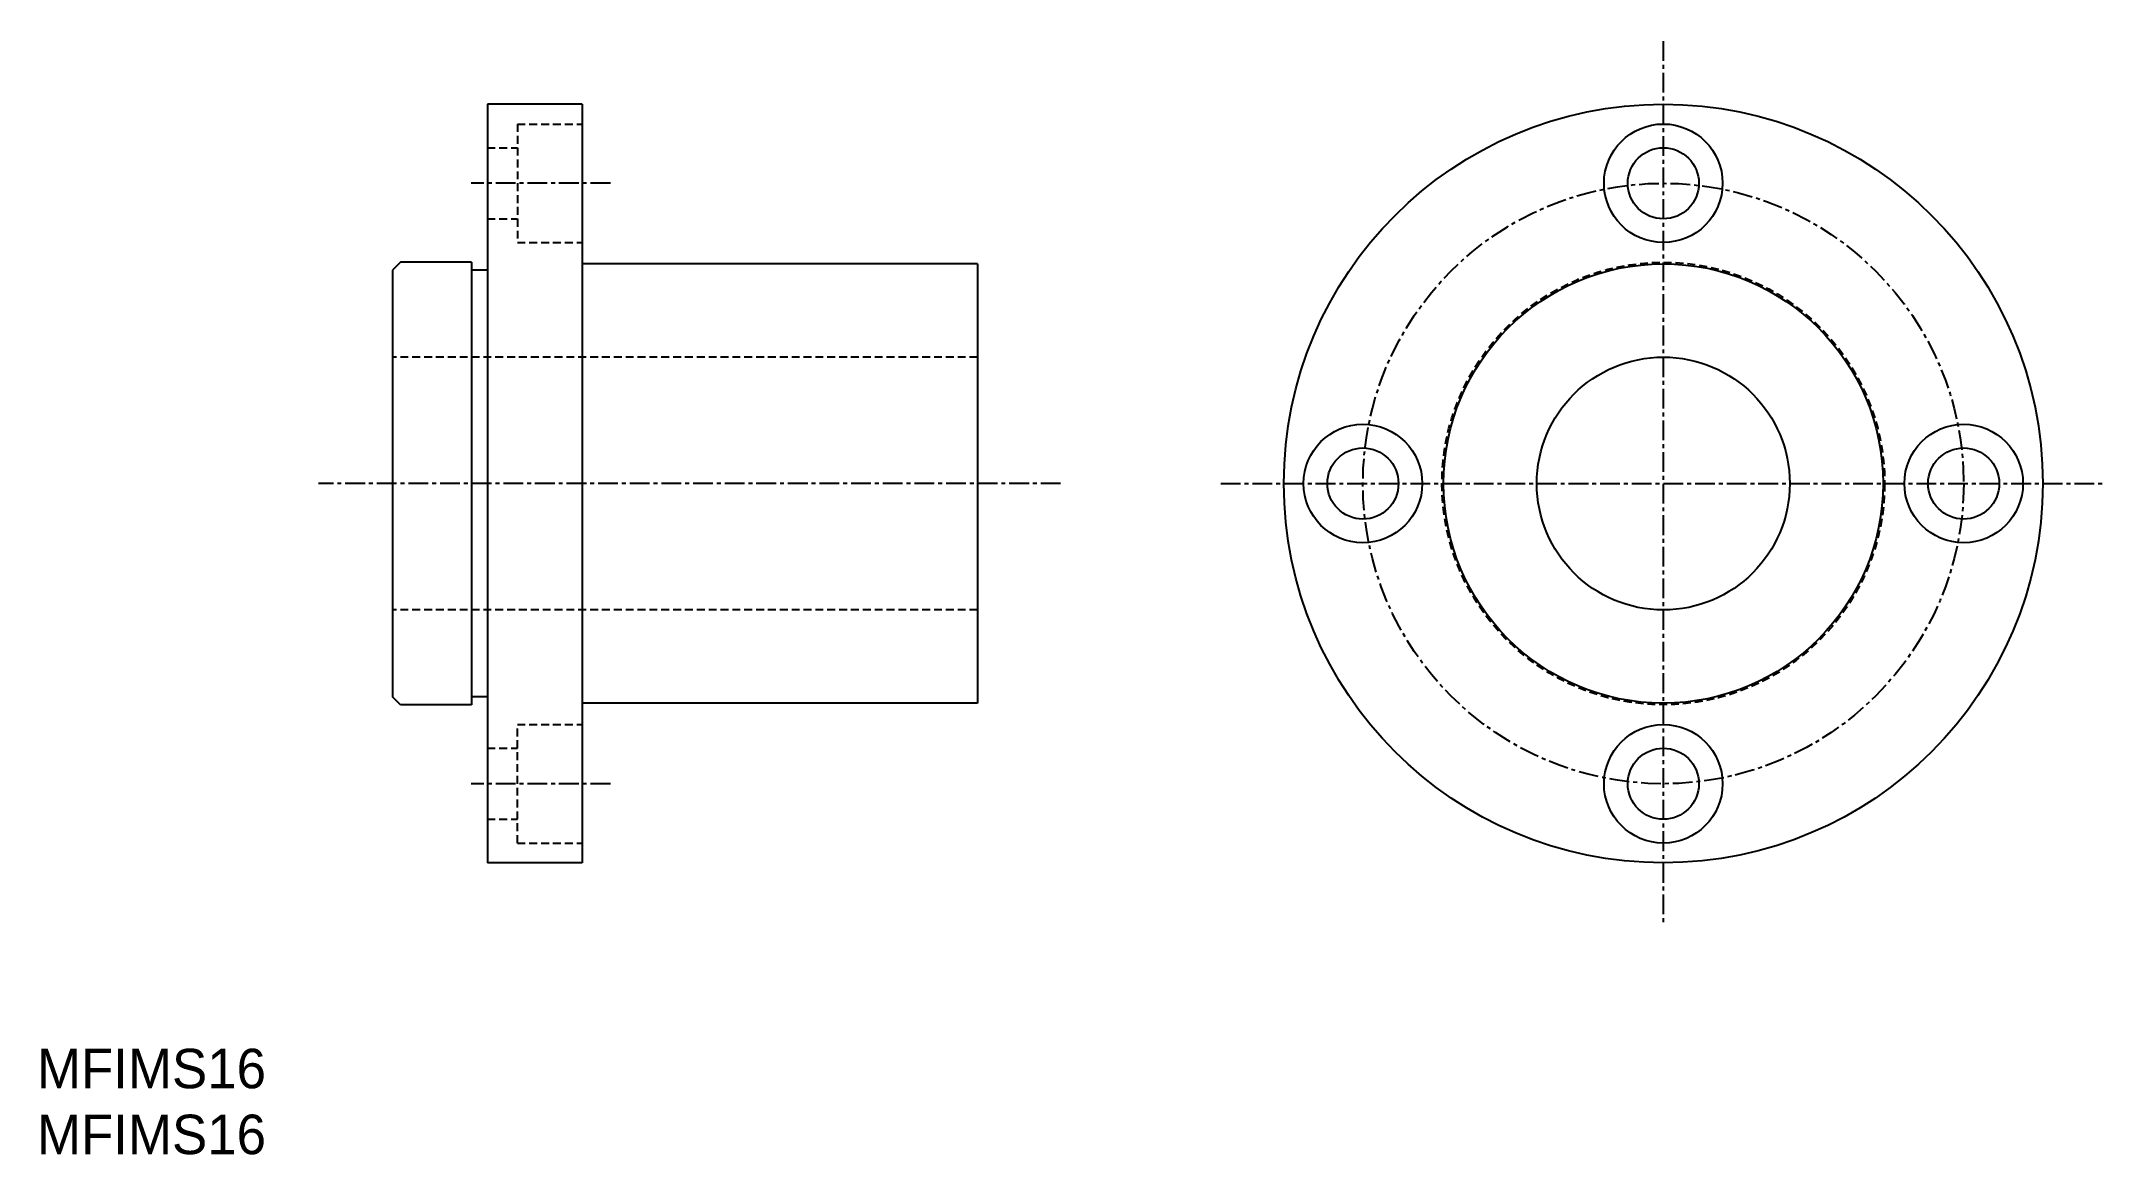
# Model space of a CAD drawing. Extents: x 10 to 141, y 10 to 80.
import ezdxf

# ---------------------------------------------------------------- set-up
doc = ezdxf.new("R2010")
doc.units = 0
doc.linetypes.add('CENTER', pattern=[2, 1.25, -0.25, 0.25, -0.25])
doc.linetypes.add('DASHED', pattern=[0.75, 0.5, -0.25])
doc.layers.get('0').update_dxf_attribs({"linetype": 'CONTINUOUS'})
doc.layers.add('CENTER', color=1, linetype='CENTER')

msp = doc.modelspace()

# ---------------------------------------------------------------- linework, layer by layer
at = {"color": 7, "linetype": 'CONTINUOUS'}
for p, q in [((38.49, 76.44), (38.49, 28.44)), ((44.49, 76.44), (38.49, 76.44)), ((44.49, 76.44), (44.49, 28.44)), ((32.99, 66.44), (32.49, 65.94)), ((32.49, 65.94), (32.49, 38.94)), ((37.49, 66.44), (32.99, 66.44)), ((37.49, 66.44), (37.49, 38.44)), ((38.49, 65.94), (37.49, 65.94)), ((69.49, 66.34), (44.49, 66.34)), ((69.49, 66.34), (69.49, 38.54)), ((32.99, 38.44), (32.49, 38.94)), ((37.49, 38.44), (32.99, 38.44)), ((38.49, 38.94), (37.49, 38.94)), ((69.49, 38.54), (44.49, 38.54)), ((44.49, 28.44), (38.49, 28.44))]:
    msp.add_line(p, q, dxfattribs=at)
at = {"color": 3, "linetype": 'DASHED'}
for p, q in [((40.39, 75.19), (40.39, 67.69)), ((40.39, 75.19), (44.49, 75.19)), ((38.49, 73.69), (40.39, 73.69)), ((38.49, 69.19), (40.39, 69.19)), ((40.39, 67.69), (44.49, 67.69)), ((69.49, 60.44), (32.49, 60.44)), ((69.49, 44.44), (32.49, 44.44)), ((40.39, 29.69), (40.39, 37.19)), ((40.39, 37.19), (44.49, 37.19)), ((38.49, 35.69), (40.39, 35.69)), ((38.49, 31.19), (40.39, 31.19)), ((40.39, 29.69), (44.49, 29.69))]:
    msp.add_line(p, q, dxfattribs=at)
at = {"color": 7, "linetype": 'CONTINUOUS'}
for centre, radius in [((112.87, 52.44), 24), ((112.87, 71.44), 3.75), ((112.87, 71.44), 2.25), ((112.87, 52.44), 13.9), ((112.87, 52.44), 8), ((93.87, 52.44), 3.75), ((131.87, 52.44), 3.75), ((93.87, 52.44), 2.25), ((131.87, 52.44), 2.25), ((112.87, 33.44), 3.75), ((112.87, 33.44), 2.25)]:
    msp.add_circle(centre, radius, dxfattribs=at)
at = {"color": 3, "linetype": 'DASHED'}
msp.add_circle((112.87, 52.44), 14, dxfattribs=at)
at = {"layer": 'CENTER', "color": 1, "linetype": 'CENTER'}
for p, q in [((112.87, 80.43), (112.87, 24.45)), ((46.27, 71.44), (37.46, 71.44)), ((74.75, 52.44), (27.81, 52.44)), ((84.88, 52.44), (140.85, 52.44)), ((46.27, 33.44), (37.46, 33.44))]:
    msp.add_line(p, q, dxfattribs=at)
msp.add_circle((112.87, 52.44), 19, dxfattribs=at)

# ---------------------------------------------------------------- texts
at = {"color": 7, "linetype": 'CONTINUOUS'}
for p in [(10, 14.17), (10, 10)]:
    msp.add_text('MFIMS16', height=2.5, dxfattribs=at).set_placement(p)

doc.saveas('drawing.dxf')
